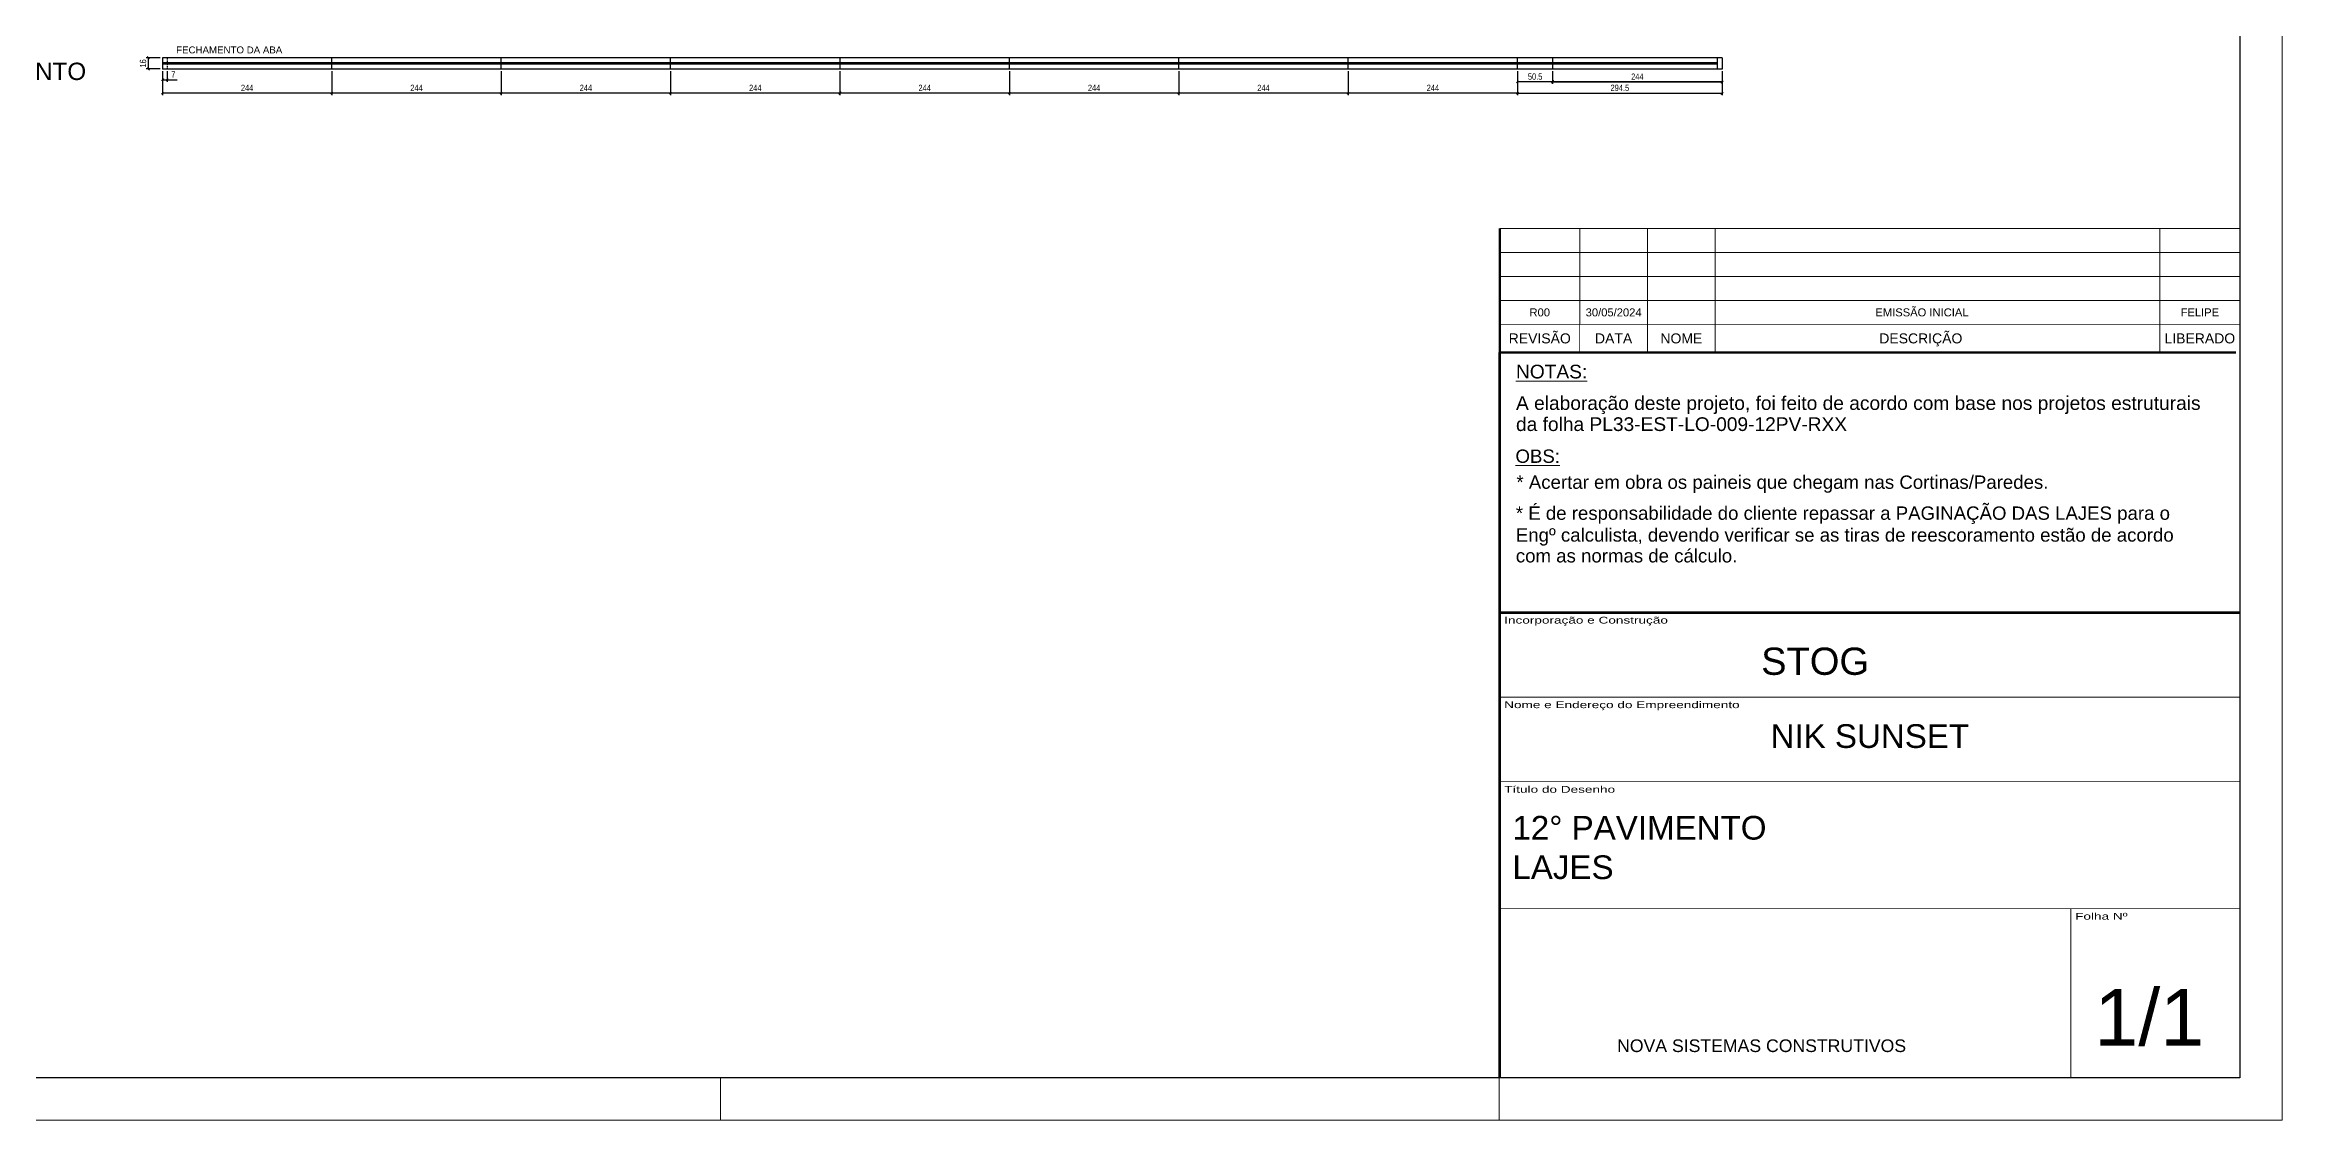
# Model space of a CAD drawing. Extents: x 2487 to 8815, y 325 to 3946.
# Drawn here: x 5592 to 8815, y 325 to 1873 of the extents above; entities that cross this region are included whole.
import ezdxf
from ezdxf.enums import TextEntityAlignment as Align

# ---------------------------------------------------------------- set-up
doc = ezdxf.new("R2010")
doc.units = 0
doc.linetypes.add('HIDDEN', pattern=[0.375, 0.25, -0.125])
for name, color, linetype in [('7', 7, 'Continuous'), ('AUX00', 7, 'Continuous'), ('COTA', 241, 'Continuous'), ('Painéis', 200, 'Continuous'), ('SARR_2.2x7', 40, 'Continuous')]:
    doc.layers.add(name, color=color, linetype=linetype)
for name, color, linetype, lineweight in [('CARIMBO', 255, 'Continuous', 9), ('FOLHA', 255, 'Continuous', 5), ('Folhas', 255, 'Continuous', 9)]:
    doc.layers.add(name, color=color, linetype=linetype, lineweight=lineweight)
doc.styles.add('ARIAL', font='arial.ttf')
doc.styles.add('COTA TECNICA-50', font='techl___.ttf', dxfattribs={"height": 9})
doc.styles.get("Standard").update_dxf_attribs({"font": 'arial.ttf'})
doc.styles.add('Tecnologia', font='')
doc.styles.add('VERDANA', font='verdana.ttf', dxfattribs={"oblique": 15})
doc.styles.get('Tecnologia').set_extended_font_data('Forgotten Futurist')
doc.dimstyles.new('COTA PAINEL-50', dxfattribs={"dimtxt": 9, "dimasz": 3, "dimexe": 3, "dimexo": 3, "dimgap": 3, "dimtad": 1, "dimdec": 1, "dimzin": 12, "dimdsep": 46, "dimtxsty": 'COTA TECNICA-50', "dimblk1": 'OBLIQUE', "dimblk2": 'OBLIQUE', "dimsah": 1, "dimcen": 0.9, "dimclrd": 4, "dimclre": 4, "dimclrt": 240, "dimadec": 1, "dimazin": 3, "dimtfac": 1, "dimtdec": 1, "dimtmove": 0, "dimatfit": 3, "dimfxl": 1, "dimtolj": 1, "dimtzin": 12, "dimarcsym": 0})

# ---------------------------------------------------------------- blocks, each defined once
blk = doc.blocks.new('Carimbo Laje')
at = {"layer": 'CARIMBO', "color": 30}
for points, const_width in [([(124981.9, 144853.7), (123684.7, 144853.7), (123684.7, 144038.4)], 4.45), ([(123684.7, 144705.5), (124981.9, 144705.5)], 1.48), ([(123684.7, 144557.3), (124981.9, 144557.3)], 1.48), ([(123684.7, 144334.9), (124981.9, 144334.9)], 1.48), ([(124685.4, 144038.4), (124685.4, 144334.9)], 1.48), ([(123684.7, 144038.4), (124981.9, 144038.4)], 1.48)]:
    blk.add_lwpolyline(points, dxfattribs=dict(at, const_width=const_width))
at = {"color": 0, "linetype": 'Continuous', "ltscale": 5, "style": 'ARIAL'}
blk.add_text('NOVA SISTEMAS CONSTRUTIVOS', height=22.118, dxfattribs=at).set_placement((123890.4, 144083.7))
at = {"color": 7, "style": 'ARIAL'}
blk.add_attdef('INCORPORAÇÃO_E_CONTRUÇÃO', text='', height=45.7, dxfattribs=at).set_placement((124364.7, 144777.9), align=Align.MIDDLE_CENTER)
blk.add_attdef('NOME_DA_OBRA', text='', height=41.5, dxfattribs=at).set_placement((124333.3, 144616.6), align=Align.CENTER)
for tag, p in [('PAVIMENTO', (123706.9, 144455.9)), ('TIPO_DE_PROJETO', (123706.9, 144386.8))]:
    blk.add_attdef(tag, p, '', height=41.5, dxfattribs=at)
at = {"color": 7, "style": 'ARIAL', "oblique": 10}
blk.add_attdef('FOLHA_Nº', text='', height=111.2, dxfattribs=at).set_placement((124832.8, 144149.1), align=Align.CENTER)
at = {"layer": 'CARIMBO', "color": 7, "style": 'VERDANA'}
blk.add_attdef('ENDEREÇO', text='', height=14.8, dxfattribs=at).set_placement((124333.3, 144572.1), align=Align.CENTER)
at = {"layer": 'Folhas', "style": 'Tecnologia', "width": 1.5}
for s, p in [('Incorporação e Construção', (123692.5, 144846.3)), ('Nome e Endereço do Empreendimento', (123692.5, 144698.1)), ('Título do Desenho', (123692.5, 144549.8)), ('Folha Nº', (124693.1, 144327.5))]:
    blk.add_text(s, height=11.86, dxfattribs=at).set_placement(p, align=Align.TOP_LEFT)
blk = doc.blocks.new('Revisão Carimbo')
at = {"color": 30}
for p, q in [((0, 155), (925, 155)), ((100, 35), (100, 155)), ((184.66, 35), (184.66, 155)), ((269.32, 35), (269.32, 155)), ((825, 35), (825, 155)), ((0, 125), (925, 125)), ((0, 95), (925, 95)), ((0, 65), (925, 65))]:
    blk.add_line(p, q, dxfattribs=at)
for points, const_width in [([(0, 0), (0, 155)], 3), ([(0, 35), (925, 35)], 1), ([(100, 35), (100, 0)], 1), ([(184.66, 35), (184.66, 0)], 1), ([(269.32, 35), (269.32, 0)], 1), ([(825, 35), (825, 0)], 1), ([(0, 0), (920, 0)], 3)]:
    blk.add_lwpolyline(points, dxfattribs=dict(at, const_width=const_width))
at = {"color": 7, "style": 'ARIAL'}
for s, p in [('REVISÃO', (50, 17.5)), ('DATA', (142.33, 17.5)), ('NOME', (226.99, 17.5)), ('DESCRIÇÃO', (526.27, 17.5)), ('LIBERADO', (875, 17.5))]:
    blk.add_text(s, height=12.5, dxfattribs=at).set_placement(p, align=Align.MIDDLE_CENTER)
at = {"layer": 'CARIMBO', "color": 7, "style": 'ARIAL'}
for tag, p in [('REVISÃO_03', (50, 140)), ('DATA', (142.33, 140)), ('NOME', (226.99, 140)), ('LIBERADO', (875, 140)), ('REVISÃO_02', (50, 110)), ('DATA', (142.33, 110)), ('NOME', (226.99, 110)), ('LIBERADO', (875, 110)), ('REVISÃO_01', (50, 80)), ('DATA', (142.33, 80)), ('NOME', (226.99, 80)), ('LIBERADO', (875, 80)), ('REVISÃO_00', (50, 50)), ('DATA', (142.33, 50)), ('NOME', (226.99, 50)), ('LIBERADO', (875, 50))]:
    blk.add_attdef(tag, text='', height=10, dxfattribs=at).set_placement(p, align=Align.MIDDLE_CENTER)
for p in [(279.32, 140), (279.32, 110), (279.32, 80), (279.32, 50)]:
    blk.add_attdef('DESCRIÇÃO', text='', height=10, dxfattribs=at).set_placement(p, align=Align.MIDDLE_LEFT)
blk = doc.blocks.new('_Oblique')
at = {"color": 0, "linetype": 'ByBlock', "lineweight": -2}
blk.add_line((-0.5, -0.5), (0.5, 0.5), dxfattribs=at)
blk = doc.blocks.new('*D210')
at = {"layer": 'COTA', "color": 4, "lineweight": -2, "transparency": 16777216}
for p, q in [((7764.1, 1835.6), (7764.1, 1817)), ((8008.1, 1820), (7764.1, 1820)), ((8008.1, 1835.6), (8008.1, 1817))]:
    blk.add_line(p, q, dxfattribs=at)
at = {"layer": 'Defpoints', "color": 0, "transparency": 16777216}
for p in [(7764.1, 1838.6), (8008.1, 1838.6), (7764.1, 1820)]:
    blk.add_point(p, dxfattribs=at)
at = {"layer": 'COTA', "color": 4, "lineweight": -2, "transparency": 16777216, "xscale": 3, "yscale": 3, "zscale": 3, "rotation": 180}
blk.add_blockref('_Oblique', (7764.1, 1820), dxfattribs=at)
at = {"layer": 'COTA', "color": 4, "lineweight": -2, "transparency": 16777216, "xscale": 3, "yscale": 3, "zscale": 3}
blk.add_blockref('_Oblique', (8008.1, 1820), dxfattribs=at)
at = {"layer": 'COTA', "color": 240, "transparency": 16777216, "insert": (7886.1, 1827.5), "char_height": 9, "attachment_point": 5, "style": 'COTA TECNICA-50'}
blk.add_mtext('\\A1;244', dxfattribs=at)
blk = doc.blocks.new('*D72')
at = {"layer": 'COTA', "color": 4, "lineweight": -2, "transparency": 16777216}
for p, q in [((7764.1, 1835.6), (7764.1, 1817)), ((7764.1, 1820), (8008.1, 1820)), ((8008.1, 1835.6), (8008.1, 1817))]:
    blk.add_line(p, q, dxfattribs=at)
at = {"layer": 'Defpoints', "color": 0, "transparency": 16777216}
for p in [(7764.1, 1838.6), (8008.1, 1838.6), (8008.1, 1820)]:
    blk.add_point(p, dxfattribs=at)
at = {"layer": 'COTA', "color": 4, "lineweight": -2, "transparency": 16777216, "xscale": 3, "yscale": 3, "zscale": 3, "rotation": 180}
blk.add_blockref('_Oblique', (7764.1, 1820), dxfattribs=at)
at = {"layer": 'COTA', "color": 4, "lineweight": -2, "transparency": 16777216, "xscale": 3, "yscale": 3, "zscale": 3}
blk.add_blockref('_Oblique', (8008.1, 1820), dxfattribs=at)
at = {"layer": 'COTA', "color": 240, "transparency": 16777216, "insert": (7886.1, 1827.5), "char_height": 9, "attachment_point": 5, "style": 'COTA TECNICA-50'}
blk.add_mtext('\\A1;244', dxfattribs=at)
blk = doc.blocks.new('*D254')
at = {"layer": 'COTA', "color": 4, "lineweight": -2, "transparency": 16777216}
for p, q in [((7469.6, 1835.6), (7469.6, 1800.8)), ((7713.6, 1835.6), (7713.6, 1800.8)), ((7713.6, 1803.8), (7469.6, 1803.8))]:
    blk.add_line(p, q, dxfattribs=at)
at = {"layer": 'Defpoints', "color": 0, "transparency": 16777216}
for p in [(7469.6, 1838.6), (7713.6, 1838.6), (7469.6, 1803.8)]:
    blk.add_point(p, dxfattribs=at)
at = {"layer": 'COTA', "color": 4, "lineweight": -2, "transparency": 16777216, "xscale": 3, "yscale": 3, "zscale": 3, "rotation": 180}
blk.add_blockref('_Oblique', (7469.6, 1803.8), dxfattribs=at)
at = {"layer": 'COTA', "color": 4, "lineweight": -2, "transparency": 16777216, "xscale": 3, "yscale": 3, "zscale": 3}
blk.add_blockref('_Oblique', (7713.6, 1803.8), dxfattribs=at)
at = {"layer": 'COTA', "color": 240, "transparency": 16777216, "insert": (7591.6, 1811.4), "char_height": 9, "attachment_point": 5, "style": 'COTA TECNICA-50'}
blk.add_mtext('\\A1;244', dxfattribs=at)
blk = doc.blocks.new('*D73')
at = {"layer": 'COTA', "color": 4, "lineweight": -2, "transparency": 16777216}
for p, q in [((7713.6, 1835.6), (7713.6, 1817)), ((7764.1, 1820), (7713.6, 1820)), ((7764.1, 1835.6), (7764.1, 1817))]:
    blk.add_line(p, q, dxfattribs=at)
at = {"layer": 'Defpoints', "color": 0, "transparency": 16777216}
for p in [(7713.6, 1838.6), (7764.1, 1838.6), (7713.6, 1820)]:
    blk.add_point(p, dxfattribs=at)
at = {"layer": 'COTA', "color": 4, "lineweight": -2, "transparency": 16777216, "xscale": 3, "yscale": 3, "zscale": 3, "rotation": 180}
blk.add_blockref('_Oblique', (7713.6, 1820), dxfattribs=at)
at = {"layer": 'COTA', "color": 4, "lineweight": -2, "transparency": 16777216, "xscale": 3, "yscale": 3, "zscale": 3}
blk.add_blockref('_Oblique', (7764.1, 1820), dxfattribs=at)
at = {"layer": 'COTA', "color": 240, "transparency": 16777216, "insert": (7738.9, 1827.6), "char_height": 9, "attachment_point": 5, "style": 'COTA TECNICA-50'}
blk.add_mtext('\\A1;50.5', dxfattribs=at)
blk = doc.blocks.new('*D74')
at = {"layer": 'COTA', "color": 4, "lineweight": -2, "transparency": 16777216}
for p, q in [((7713.6, 1835.6), (7713.6, 1800.8)), ((8008.1, 1835.6), (8008.1, 1800.8)), ((7713.6, 1803.8), (8008.1, 1803.8))]:
    blk.add_line(p, q, dxfattribs=at)
at = {"layer": 'Defpoints', "color": 0, "transparency": 16777216}
for p in [(7713.6, 1838.6), (8008.1, 1838.6), (8008.1, 1803.8)]:
    blk.add_point(p, dxfattribs=at)
at = {"layer": 'COTA', "color": 4, "lineweight": -2, "transparency": 16777216, "xscale": 3, "yscale": 3, "zscale": 3, "rotation": 180}
blk.add_blockref('_Oblique', (7713.6, 1803.8), dxfattribs=at)
at = {"layer": 'COTA', "color": 4, "lineweight": -2, "transparency": 16777216, "xscale": 3, "yscale": 3, "zscale": 3}
blk.add_blockref('_Oblique', (8008.1, 1803.8), dxfattribs=at)
at = {"layer": 'COTA', "color": 240, "transparency": 16777216, "insert": (7860.9, 1811.5), "char_height": 9, "attachment_point": 5, "style": 'COTA TECNICA-50'}
blk.add_mtext('\\A1;294.5', dxfattribs=at)
blk = doc.blocks.new('*D75')
at = {"layer": 'COTA', "color": 4, "lineweight": -2, "transparency": 16777216}
for p, q in [((7225.6, 1835.6), (7225.6, 1800.8)), ((7469.6, 1835.6), (7469.6, 1800.8)), ((7469.6, 1803.8), (7225.6, 1803.8))]:
    blk.add_line(p, q, dxfattribs=at)
at = {"layer": 'Defpoints', "color": 0, "transparency": 16777216}
for p in [(7225.6, 1838.6), (7469.6, 1838.6), (7225.6, 1803.8)]:
    blk.add_point(p, dxfattribs=at)
at = {"layer": 'COTA', "color": 4, "lineweight": -2, "transparency": 16777216, "xscale": 3, "yscale": 3, "zscale": 3, "rotation": 180}
blk.add_blockref('_Oblique', (7225.6, 1803.8), dxfattribs=at)
at = {"layer": 'COTA', "color": 4, "lineweight": -2, "transparency": 16777216, "xscale": 3, "yscale": 3, "zscale": 3}
blk.add_blockref('_Oblique', (7469.6, 1803.8), dxfattribs=at)
at = {"layer": 'COTA', "color": 240, "transparency": 16777216, "insert": (7347.6, 1811.4), "char_height": 9, "attachment_point": 5, "style": 'COTA TECNICA-50'}
blk.add_mtext('\\A1;244', dxfattribs=at)
blk = doc.blocks.new('*D76')
at = {"layer": 'COTA', "color": 4, "lineweight": -2, "transparency": 16777216}
for p, q in [((6981.6, 1835.6), (6981.6, 1800.8)), ((7225.6, 1835.6), (7225.6, 1800.8)), ((7225.6, 1803.8), (6981.6, 1803.8))]:
    blk.add_line(p, q, dxfattribs=at)
at = {"layer": 'Defpoints', "color": 0, "transparency": 16777216}
for p in [(6981.6, 1838.6), (7225.6, 1838.6), (6981.6, 1803.8)]:
    blk.add_point(p, dxfattribs=at)
at = {"layer": 'COTA', "color": 4, "lineweight": -2, "transparency": 16777216, "xscale": 3, "yscale": 3, "zscale": 3, "rotation": 180}
blk.add_blockref('_Oblique', (6981.6, 1803.8), dxfattribs=at)
at = {"layer": 'COTA', "color": 4, "lineweight": -2, "transparency": 16777216, "xscale": 3, "yscale": 3, "zscale": 3}
blk.add_blockref('_Oblique', (7225.6, 1803.8), dxfattribs=at)
at = {"layer": 'COTA', "color": 240, "transparency": 16777216, "insert": (7103.6, 1811.4), "char_height": 9, "attachment_point": 5, "style": 'COTA TECNICA-50'}
blk.add_mtext('\\A1;244', dxfattribs=at)
blk = doc.blocks.new('*D77')
at = {"layer": 'COTA', "color": 4, "lineweight": -2, "transparency": 16777216}
for p, q in [((6737.6, 1835.6), (6737.6, 1800.8)), ((6981.6, 1835.6), (6981.6, 1800.8)), ((6981.6, 1803.8), (6737.6, 1803.8))]:
    blk.add_line(p, q, dxfattribs=at)
at = {"layer": 'Defpoints', "color": 0, "transparency": 16777216}
for p in [(6737.6, 1838.6), (6981.6, 1838.6), (6737.6, 1803.8)]:
    blk.add_point(p, dxfattribs=at)
at = {"layer": 'COTA', "color": 4, "lineweight": -2, "transparency": 16777216, "xscale": 3, "yscale": 3, "zscale": 3, "rotation": 180}
blk.add_blockref('_Oblique', (6737.6, 1803.8), dxfattribs=at)
at = {"layer": 'COTA', "color": 4, "lineweight": -2, "transparency": 16777216, "xscale": 3, "yscale": 3, "zscale": 3}
blk.add_blockref('_Oblique', (6981.6, 1803.8), dxfattribs=at)
at = {"layer": 'COTA', "color": 240, "transparency": 16777216, "insert": (6859.6, 1811.4), "char_height": 9, "attachment_point": 5, "style": 'COTA TECNICA-50'}
blk.add_mtext('\\A1;244', dxfattribs=at)
blk = doc.blocks.new('*D78')
at = {"layer": 'COTA', "color": 4, "lineweight": -2, "transparency": 16777216}
for p, q in [((6493.6, 1835.6), (6493.6, 1800.8)), ((6737.6, 1835.6), (6737.6, 1800.8)), ((6737.6, 1803.8), (6493.6, 1803.8))]:
    blk.add_line(p, q, dxfattribs=at)
at = {"layer": 'Defpoints', "color": 0, "transparency": 16777216}
for p in [(6493.6, 1838.6), (6737.6, 1838.6), (6493.6, 1803.8)]:
    blk.add_point(p, dxfattribs=at)
at = {"layer": 'COTA', "color": 4, "lineweight": -2, "transparency": 16777216, "xscale": 3, "yscale": 3, "zscale": 3, "rotation": 180}
blk.add_blockref('_Oblique', (6493.6, 1803.8), dxfattribs=at)
at = {"layer": 'COTA', "color": 4, "lineweight": -2, "transparency": 16777216, "xscale": 3, "yscale": 3, "zscale": 3}
blk.add_blockref('_Oblique', (6737.6, 1803.8), dxfattribs=at)
at = {"layer": 'COTA', "color": 240, "transparency": 16777216, "insert": (6615.6, 1811.4), "char_height": 9, "attachment_point": 5, "style": 'COTA TECNICA-50'}
blk.add_mtext('\\A1;244', dxfattribs=at)
blk = doc.blocks.new('*D79')
at = {"layer": 'COTA', "color": 4, "lineweight": -2, "transparency": 16777216}
for p, q in [((6249.6, 1835.6), (6249.6, 1800.8)), ((6493.6, 1835.6), (6493.6, 1800.8)), ((6493.6, 1803.8), (6249.6, 1803.8))]:
    blk.add_line(p, q, dxfattribs=at)
at = {"layer": 'Defpoints', "color": 0, "transparency": 16777216}
for p in [(6249.6, 1838.6), (6493.6, 1838.6), (6249.6, 1803.8)]:
    blk.add_point(p, dxfattribs=at)
at = {"layer": 'COTA', "color": 4, "lineweight": -2, "transparency": 16777216, "xscale": 3, "yscale": 3, "zscale": 3, "rotation": 180}
blk.add_blockref('_Oblique', (6249.6, 1803.8), dxfattribs=at)
at = {"layer": 'COTA', "color": 4, "lineweight": -2, "transparency": 16777216, "xscale": 3, "yscale": 3, "zscale": 3}
blk.add_blockref('_Oblique', (6493.6, 1803.8), dxfattribs=at)
at = {"layer": 'COTA', "color": 240, "transparency": 16777216, "insert": (6371.6, 1811.4), "char_height": 9, "attachment_point": 5, "style": 'COTA TECNICA-50'}
blk.add_mtext('\\A1;244', dxfattribs=at)
blk = doc.blocks.new('*D80')
at = {"layer": 'COTA', "color": 4, "lineweight": -2, "transparency": 16777216}
for p, q in [((6005.6, 1835.6), (6005.6, 1800.8)), ((6249.6, 1835.6), (6249.6, 1800.8)), ((6249.6, 1803.8), (6005.6, 1803.8))]:
    blk.add_line(p, q, dxfattribs=at)
at = {"layer": 'Defpoints', "color": 0, "transparency": 16777216}
for p in [(6005.6, 1838.6), (6249.6, 1838.6), (6005.6, 1803.8)]:
    blk.add_point(p, dxfattribs=at)
at = {"layer": 'COTA', "color": 4, "lineweight": -2, "transparency": 16777216, "xscale": 3, "yscale": 3, "zscale": 3, "rotation": 180}
blk.add_blockref('_Oblique', (6005.6, 1803.8), dxfattribs=at)
at = {"layer": 'COTA', "color": 4, "lineweight": -2, "transparency": 16777216, "xscale": 3, "yscale": 3, "zscale": 3}
blk.add_blockref('_Oblique', (6249.6, 1803.8), dxfattribs=at)
at = {"layer": 'COTA', "color": 240, "transparency": 16777216, "insert": (6127.6, 1811.4), "char_height": 9, "attachment_point": 5, "style": 'COTA TECNICA-50'}
blk.add_mtext('\\A1;244', dxfattribs=at)
blk = doc.blocks.new('*D81')
at = {"layer": 'COTA', "color": 4, "lineweight": -2, "transparency": 16777216}
for p, q in [((5761.6, 1835.6), (5761.6, 1800.8)), ((6005.6, 1835.6), (6005.6, 1800.8)), ((6005.6, 1803.8), (5761.6, 1803.8))]:
    blk.add_line(p, q, dxfattribs=at)
at = {"layer": 'Defpoints', "color": 0, "transparency": 16777216}
for p in [(5761.6, 1838.6), (6005.6, 1838.6), (5761.6, 1803.8)]:
    blk.add_point(p, dxfattribs=at)
at = {"layer": 'COTA', "color": 4, "lineweight": -2, "transparency": 16777216, "xscale": 3, "yscale": 3, "zscale": 3, "rotation": 180}
blk.add_blockref('_Oblique', (5761.6, 1803.8), dxfattribs=at)
at = {"layer": 'COTA', "color": 4, "lineweight": -2, "transparency": 16777216, "xscale": 3, "yscale": 3, "zscale": 3}
blk.add_blockref('_Oblique', (6005.6, 1803.8), dxfattribs=at)
at = {"layer": 'COTA', "color": 240, "transparency": 16777216, "insert": (5883.6, 1811.4), "char_height": 9, "attachment_point": 5, "style": 'COTA TECNICA-50'}
blk.add_mtext('\\A1;244', dxfattribs=at)
blk = doc.blocks.new('*D255')
at = {"layer": 'COTA', "color": 4, "lineweight": -2, "transparency": 16777216}
for p, q in [((5758.6, 1854.6), (5738.3, 1854.6)), ((5758.6, 1838.6), (5738.3, 1838.6)), ((5741.3, 1854.6), (5741.3, 1838.6))]:
    blk.add_line(p, q, dxfattribs=at)
at = {"layer": 'Defpoints', "color": 0, "transparency": 16777216}
for p in [(5741.3, 1838.6), (5761.6, 1854.6), (5761.6, 1838.6)]:
    blk.add_point(p, dxfattribs=at)
at = {"layer": 'COTA', "color": 4, "lineweight": -2, "transparency": 16777216, "xscale": 3, "yscale": 3, "zscale": 3}
for p, rotation in [((5741.3, 1854.6), 90), ((5741.3, 1838.6), 270)]:
    blk.add_blockref('_Oblique', p, dxfattribs=dict(at, rotation=rotation))
at = {"layer": 'COTA', "color": 240, "transparency": 16777216, "insert": (5733.7, 1846.6), "char_height": 9, "attachment_point": 5, "rotation": 90, "style": 'COTA TECNICA-50'}
blk.add_mtext('\\A1;16', dxfattribs=at)
blk = doc.blocks.new('*D256')
at = {"layer": 'COTA', "color": 4, "lineweight": -2, "transparency": 16777216}
for p, q in [((5761.6, 1835.6), (5761.6, 1820.2)), ((5761.6, 1823.2), (5768.6, 1823.2)), ((5768.6, 1835.6), (5768.6, 1820.2)), ((5768.6, 1823.2), (5782.8, 1823.2))]:
    blk.add_line(p, q, dxfattribs=at)
at = {"layer": 'Defpoints', "color": 0, "transparency": 16777216}
for p in [(5761.6, 1838.6), (5768.6, 1838.6), (5768.6, 1823.2)]:
    blk.add_point(p, dxfattribs=at)
at = {"layer": 'COTA', "color": 4, "lineweight": -2, "transparency": 16777216, "xscale": 3, "yscale": 3, "zscale": 3, "rotation": 180}
blk.add_blockref('_Oblique', (5761.6, 1823.2), dxfattribs=at)
at = {"layer": 'COTA', "color": 4, "lineweight": -2, "transparency": 16777216, "xscale": 3, "yscale": 3, "zscale": 3}
blk.add_blockref('_Oblique', (5768.6, 1823.2), dxfattribs=at)
at = {"layer": 'COTA', "color": 240, "transparency": 16777216, "insert": (5777.2, 1830.7), "char_height": 9, "attachment_point": 5, "style": 'COTA TECNICA-50'}
blk.add_mtext('\\A1;7', dxfattribs=at)

msp = doc.modelspace()

# ---------------------------------------------------------------- linework, layer by layer
at = {"color": 30}
for p, q in [((8754.09, 3885.01), (8754.09, 385.68)), ((8754.09, 385.68), (2639.42, 385.68))]:
    msp.add_line(p, q, dxfattribs=at)
at = {"layer": 'CARIMBO', "color": 30, "const_width": 3.65}
msp.add_lwpolyline([(7687.91, 1055.85), (7687.91, 1430.47)], dxfattribs=at)
at = {"layer": 'FOLHA'}
for p, q in [((8815.05, 3945.97), (8815.05, 324.72)), ((6565.49, 385.68), (6565.49, 324.72)), ((7687.22, 385.68), (7687.22, 324.72)), ((8815.05, 324.72), (2487, 324.72))]:
    msp.add_line(p, q, dxfattribs=at)
at = {"layer": 'Painéis'}
for p, q in [((8008.13, 1854.56), (5761.62, 1854.56)), ((5761.62, 1854.56), (5761.62, 1838.56)), ((8008.13, 1838.56), (5761.62, 1838.56)), ((6005.62, 1838.56), (6005.62, 1854.56)), ((6249.62, 1838.56), (6249.62, 1854.56)), ((6493.62, 1838.56), (6493.62, 1854.56)), ((6737.62, 1838.56), (6737.62, 1854.56)), ((6981.62, 1838.56), (6981.62, 1854.56)), ((7225.62, 1838.56), (7225.62, 1854.56)), ((7469.62, 1838.56), (7469.62, 1854.56)), ((7713.62, 1838.56), (7713.62, 1854.56)), ((7764.12, 1854.56), (7764.12, 1838.56)), ((8008.13, 1854.56), (8008.13, 1838.56))]:
    msp.add_line(p, q, dxfattribs=at)
at = {"layer": 'SARR_2.2x7', "linetype": 'Continuous'}
for p, q in [((6005.62, 1847.56), (5761.62, 1847.56)), ((6005.62, 1845.56), (5761.62, 1845.56)), ((6249.62, 1847.56), (6005.62, 1847.56)), ((6249.62, 1845.56), (6005.62, 1845.56)), ((6493.62, 1847.56), (6249.62, 1847.56)), ((6493.62, 1845.56), (6249.62, 1845.56)), ((6737.62, 1847.56), (6493.62, 1847.56)), ((6737.62, 1845.56), (6493.62, 1845.56)), ((6981.62, 1847.56), (6737.62, 1847.56)), ((6981.62, 1845.56), (6737.62, 1845.56)), ((7225.62, 1847.56), (6981.62, 1847.56)), ((7225.62, 1845.56), (6981.62, 1845.56)), ((7469.62, 1847.56), (7225.62, 1847.56)), ((7469.62, 1845.56), (7225.62, 1845.56)), ((7713.62, 1847.56), (7469.62, 1847.56)), ((7713.62, 1845.56), (7469.62, 1845.56)), ((8001.13, 1847.56), (7713.62, 1847.56)), ((8001.13, 1845.56), (7713.62, 1845.56)), ((8001.13, 1854.56), (8001.13, 1838.56))]:
    msp.add_line(p, q, dxfattribs=at)
at = {"layer": 'SARR_2.2x7', "linetype": 'HIDDEN', "ltscale": 10}
msp.add_line((5768.62, 1854.56), (5768.62, 1838.56), dxfattribs=at)

# ---------------------------------------------------------------- block references
at = {"layer": 'CARIMBO', "color": 1}
ref = msp.add_blockref('Revisão Carimbo', (7687.91, 1430.47), dxfattribs=dict(at, xscale=1.152505138133646, yscale=1.152505138133646, zscale=1.152505138133646))
ref.add_attrib('REVISÃO_00', 'R00', dxfattribs={"color": 1, "height": 11.525, "style": 'ARIAL'}).set_placement((7745.54, 1488.1), align=Align.MIDDLE_CENTER)
ref.add_attrib('DATA', '30/05/2024', dxfattribs={"color": 1, "height": 11.525, "style": 'ARIAL'}).set_placement((7851.95, 1488.1), align=Align.MIDDLE_CENTER)
ref.add_attrib('DESCRIÇÃO', '                                                 EMISSÃO INICIAL', dxfattribs={"color": 1, "height": 11.5251, "style": 'ARIAL'}).set_placement((8009.83, 1488.1), align=Align.MIDDLE_LEFT)
ref.add_attrib('LIBERADO', 'FELIPE', dxfattribs={"color": 1, "height": 11.525, "style": 'ARIAL'}).set_placement((8696.36, 1488.1), align=Align.MIDDLE_CENTER)
at = {"layer": 'CARIMBO', "linetype": 'ByBlock'}
ref = msp.add_blockref('Carimbo Laje', (-93970.33, -118001.55), dxfattribs=dict(at, xscale=0.8219144908905698, yscale=0.8219144908905698, zscale=0.8219144908905698))
ref.add_attrib('FOLHA_Nº', '  1/1', (8481.19, 432.18), dxfattribs={"layer": '0', "height": 81.442, "style": 'ARIAL'})
ref.add_attrib('TIPO_DE_PROJETO', 'LAJES', (7706.19, 672.03), dxfattribs={"layer": '0', "height": 34.118, "style": 'ARIAL'})
ref.add_attrib('PAVIMENTO', '12° PAVIMENTO', (7706.19, 728.87), dxfattribs={"layer": '0', "height": 34.1176, "style": 'ARIAL'})
ref.add_attrib('NOME_DA_OBRA', 'NIK SUNSET', dxfattribs={"layer": '0', "height": 34.118, "style": 'ARIAL'}).set_placement((8221, 860.89), align=Align.CENTER)
ref.add_attrib('INCORPORAÇÃO_E_CONTRUÇÃO', 'STOG', dxfattribs={"layer": '0', "height": 39.265, "style": 'ARIAL'}).set_placement((8142.17, 1005.38), align=Align.TOP_CENTER)

# ---------------------------------------------------------------- texts
at = {"layer": '7', "linetype": 'Continuous'}
msp.add_text('12o. PAVIMENTO', height=25, dxfattribs=at).set_placement((5368.46, 1822.71))
at = {"layer": 'AUX00', "insert": (5934.25, 1871.05), "char_height": 10, "attachment_point": 3}
msp.add_mtext_dynamic_manual_height_columns('\\A1;FECHAMENTO DA ABA', width=173.5952, gutter_width=12.5, heights=[0], dxfattribs=at)
at = {"layer": 'CARIMBO', "style": 'ARIAL'}
for s, height, p in [('%%UNOTAS:', 19.751, (7711.32, 1392.95)), ('A elaboração deste projeto, foi feito de acordo com base nos projetos estruturais', 19.7506, (7711.32, 1347.63)), ('da folha PL33-EST-LO-009-12PV-RXX', 19.7506, (7711.32, 1317.25)), ('%%UOBS:', 19.202, (7710.57, 1271.4)), ('* Acertar em obra os paineis que chegam nas Cortinas/Paredes.', 19.2019, (7711.92, 1234)), ('* É de responsabilidade do cliente repassar a PAGINAÇÃO DAS LAJES para o', 19.2019, (7711.1, 1189.4)), ('Engº calculista, devendo verificar se as tiras de reescoramento estão de acordo', 19.2019, (7711.1, 1157.93)), ('com as normas de cálculo.', 19.2019, (7711.1, 1127.99))]:
    msp.add_text(s, height=height, dxfattribs=at).set_placement(p)

# ---------------------------------------------------------------- dimensions: what is measured, and where the dimension line sits
at = {"layer": 'COTA'}
for base, p1, p2, angle, picture, middle in [((5741.31, 1838.56), (5761.62, 1854.56), (5761.62, 1838.56), 90, '*D255', (5733.72, 1846.56)), ((5761.62, 1803.83), (6005.62, 1838.56), (5761.62, 1838.56), 180, '*D81', (5883.62, 1811.39)), ((5768.62, 1823.15), (5761.62, 1838.56), (5768.62, 1838.56), 180, '*D256', (5777.2, 1830.72)), ((6005.62, 1803.83), (6249.62, 1838.56), (6005.62, 1838.56), 180, '*D80', (6127.62, 1811.39)), ((6249.62, 1803.83), (6493.62, 1838.56), (6249.62, 1838.56), 180, '*D79', (6371.62, 1811.39)), ((6493.62, 1803.83), (6737.62, 1838.56), (6493.62, 1838.56), 180, '*D78', (6615.62, 1811.39)), ((6737.62, 1803.83), (6981.62, 1838.56), (6737.62, 1838.56), 180, '*D77', (6859.62, 1811.39)), ((6981.62, 1803.83), (7225.62, 1838.56), (6981.62, 1838.56), 180, '*D76', (7103.62, 1811.39)), ((7225.62, 1803.83), (7469.62, 1838.56), (7225.62, 1838.56), 180, '*D75', (7347.62, 1811.39)), ((7469.62, 1803.83), (7713.62, 1838.56), (7469.62, 1838.56), 180, '*D254', (7591.62, 1811.39)), ((7713.62, 1819.96), (7764.12, 1838.56), (7713.62, 1838.56), 180, '*D73', (7738.87, 1827.55)), ((8008.13, 1803.83), (7713.62, 1838.56), (8008.13, 1838.56), 180, '*D74', (7860.87, 1811.45))]:
    dim = msp.add_linear_dim(base=base, p1=p1, p2=p2, angle=angle, dimstyle='COTA PAINEL-50', dxfattribs=at)
    dim.commit()
    dim.dimension.update_dxf_attribs({"geometry": picture, "text_midpoint": middle})
for base, p1, p2, picture in [((7764.12, 1819.96), (8008.13, 1838.56), (7764.12, 1838.56), '*D210'), ((8008.13, 1819.96), (7764.12, 1838.56), (8008.13, 1838.56), '*D72')]:
    dim = msp.add_linear_dim(base=base, p1=p1, p2=p2, dimstyle='COTA PAINEL-50', dxfattribs=at)
    dim.commit()
    dim.dimension.update_dxf_attribs({"geometry": picture, "text_midpoint": (7886.12, 1827.52)})

doc.saveas('drawing.dxf')
